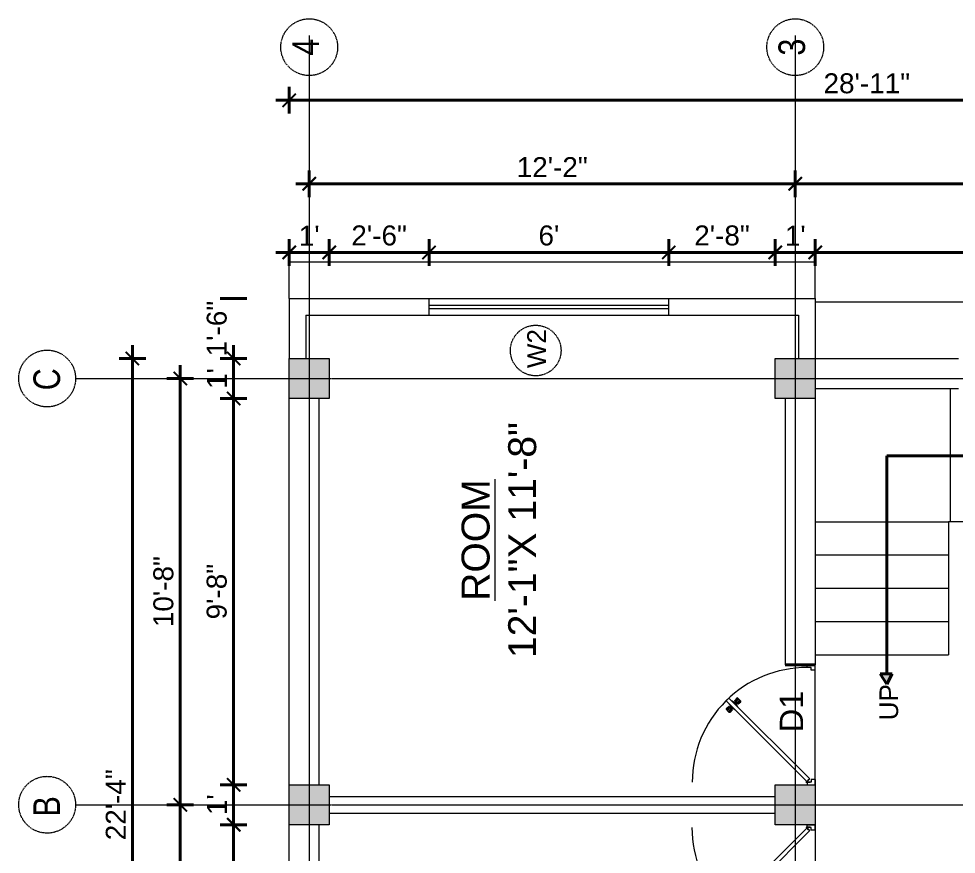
# Model space of a CAD drawing. Header units: inches. Extents: x 141029 to 166402, y -23568 to -18036.
# Drawn here: x 164742.2 to 165023.8, y -21849.7 to -21598.8 of the extents above; entities that cross this region are included whole.
import ezdxf

# ---------------------------------------------------------------- set-up
doc = ezdxf.new("R2010")
doc.units = ezdxf.units.IN
doc.header["$LTSCALE"] = 0.5
doc.header["$MEASUREMENT"] = 0
doc.header["$PDMODE"] = 66
doc.linetypes.add('CENTER', pattern=[2, 1.25, -0.25, 0.25, -0.25])
for name, color, linetype, lineweight in [('Annotate-Lite.w', 177, 'Continuous', 9), ('Annotations-Bold.w', 177, 'Continuous', 13), ('DOOR & WIN', 1, 'Continuous', 25), ('PUERTAS', 7, 'Continuous', 9), ('TEXT', 220, 'Continuous', 9), ('wall', 1, 'Continuous', 40)]:
    doc.layers.add(name, color=color, linetype=linetype, lineweight=lineweight)
doc.styles.add('ARAIL', font='ARIALN.TTF')
doc.styles.add('DIMTEXT', font='arial.ttf', dxfattribs={"height": 6})
doc.styles.add('gaurav', font='arial.ttf')
doc.styles.get("Standard").update_dxf_attribs({"font": 'arial.ttf'})
doc.dimstyles.new('1 by 96', dxfattribs={"dimtxt": 6, "dimasz": 4, "dimexe": 4, "dimexo": 4, "dimgap": 2, "dimtad": 1, "dimdec": 0, "dimzin": 0, "dimdsep": 46, "dimlunit": 4, "dimtxsty": 'Standard', "dimblk": 'ARCHTICK', "dimcen": 0, "dimdle": 4, "dimadec": 0, "dimazin": 0, "dimtfac": 1, "dimtdec": 0, "dimtix": 1, "dimtofl": 0, "dimtmove": 1, "dimatfit": 3, "dimldrblk": 'ARCHTICK', "dimfxl": 4, "dimfxlon": 1, "dimtolj": 1, "dimtzin": 0, "dimlwd": -1, "dimlwe": -1, "dimarcsym": 0})

# ---------------------------------------------------------------- blocks, each defined once
blk = doc.blocks.new('3ft')
at = {"layer": 'PUERTAS', "color": 6}
for p, q in [((1.01, 2.52), (25.23, 26.74)), ((26.05, 25.92), (1.77, 1.64)), ((26.05, 25.92), (25.23, 26.74)), ((0, 2.4), (0, 0)), ((0.72, 2.4), (0, 2.4)), ((1.6, 0), (0, 0)), ((0.72, 1.52), (0.72, 2.44)), ((0.8, 1.52), (0.72, 1.52)), ((0.8, 1.52), (0.8, 2.41)), ((0.8, 1.2), (0.8, 1.52)), ((1.6, 1.2), (0.8, 1.2)), ((1.57, 1.84), (0.94, 2.47)), ((1.63, 1.89), (0.97, 2.55)), ((1.63, 1.89), (1.57, 1.84)), ((1.77, 1.64), (1.57, 1.84)), ((1.6, 0), (1.6, 1.2)), ((34.4, 0), (34.4, 1.2)), ((34.4, 1.2), (35.2, 1.2)), ((34.4, 0), (36, 0)), ((35.2, 1.2), (35.2, 2.4)), ((35.2, 2.4), (36, 2.4)), ((36, 0), (36, 2.4))]:
    blk.add_line(p, q, dxfattribs=at)
at = {"layer": 'PUERTAS', "color": 8}
for p, q in [((22.57, 24.94), (21.65, 25.68)), ((22.63, 24.99), (21.69, 25.75)), ((22.74, 25.1), (21.84, 25.9)), ((22.13, 26.28), (21.98, 26.13)), ((22.88, 25.24), (22.01, 26.06)), ((22.13, 26.28), (22.27, 26.42)), ((22.29, 26.41), (22.27, 26.42)), ((23.16, 25.52), (22.34, 26.39)), ((23.3, 25.66), (22.5, 26.56)), ((23.41, 25.77), (22.65, 26.71)), ((23.46, 25.83), (22.72, 26.75)), ((23.28, 25.3), (23.17, 25.41)), ((23.36, 25.37), (23.25, 25.49)), ((23.41, 25.43), (23.3, 25.54)), ((23.44, 25.45), (23.33, 25.56)), ((23.87, 25.49), (23.49, 25.3)), ((24.08, 25.71), (23.57, 25.38)), ((22.69, 24.32), (23.02, 24.83)), ((22.95, 24.96), (22.84, 25.07)), ((22.98, 24.99), (22.86, 25.1)), ((23.03, 25.04), (22.91, 25.15)), ((22.91, 24.53), (23.1, 24.91)), ((23.11, 25.12), (22.99, 25.23)), ((23.13, 24.76), (23.18, 24.99)), ((23.31, 24.94), (23.28, 25.08)), ((23.46, 25.09), (23.32, 25.13)), ((23.64, 25.27), (23.41, 25.22)), ((23.63, 23.38), (24.14, 23.72)), ((23.84, 23.6), (24.22, 23.79)), ((24.07, 23.82), (24.3, 23.88)), ((24.25, 24), (24.39, 23.97)), ((24.25, 23.26), (24.99, 22.34)), ((24.27, 23.64), (24.38, 23.53)), ((24.3, 23.67), (24.41, 23.56)), ((24.3, 23.32), (25.06, 22.38)), ((24.35, 23.72), (24.46, 23.61)), ((24.4, 24.15), (24.43, 24.01)), ((24.41, 23.43), (25.2, 22.53)), ((24.43, 23.8), (24.54, 23.69)), ((24.58, 24.33), (24.52, 24.1)), ((24.55, 23.57), (25.37, 22.7)), ((24.6, 23.97), (24.72, 23.86)), ((24.8, 24.56), (24.61, 24.18)), ((25.02, 24.77), (24.68, 24.26)), ((24.68, 24.05), (24.79, 23.94)), ((24.73, 24.1), (24.85, 23.99)), ((24.76, 24.13), (24.87, 24.02)), ((24.83, 23.85), (25.7, 23.03)), ((24.97, 23.99), (25.87, 23.2)), ((25.08, 24.1), (26.02, 23.34)), ((25.14, 24.15), (26.06, 23.41)), ((25.58, 22.82), (25.43, 22.67)), ((25.58, 22.82), (25.73, 22.97)), ((25.72, 22.98), (25.73, 22.97)), ((0, 0), (36, 0))]:
    blk.add_line(p, q, dxfattribs=at)
at = {"layer": 'PUERTAS', "color": 1}
for p, q in [((21.67, 25.73), (22.17, 26.23)), ((22.49, 24.95), (21.67, 25.61)), ((21.7, 25.82), (22.14, 26.26)), ((21.73, 25.79), (21.7, 25.82)), ((22.58, 26.7), (22.14, 26.26)), ((22.67, 26.73), (22.17, 26.23)), ((22.61, 26.67), (22.58, 26.7)), ((22.6, 24.96), (23.02, 25.38)), ((23.45, 25.91), (22.79, 26.73)), ((23.44, 25.81), (23.02, 25.38)), ((23.34, 25.58), (23.08, 25.32)), ((23.46, 25.47), (23.19, 25.21)), ((23.33, 25.7), (23.34, 25.69)), ((23.45, 25.46), (23.33, 25.57)), ((23.57, 25.47), (23.57, 25.47)), ((24.15, 25.79), (23.68, 25.48)), ((23.68, 25.48), (23.68, 25.48)), ((24.27, 25.78), (24.26, 25.79)), ((22.61, 24.25), (22.92, 24.72)), ((22.62, 24.13), (22.61, 24.14)), ((22.7, 25.07), (22.71, 25.06)), ((22.82, 25.06), (23.08, 25.32)), ((22.94, 24.95), (22.83, 25.07)), ((22.92, 24.72), (22.92, 24.72)), ((22.93, 24.94), (23.19, 25.21)), ((22.93, 24.84), (22.93, 24.83)), ((23.44, 23.31), (23.45, 23.3)), ((23.56, 23.3), (24.03, 23.61)), ((24.03, 23.61), (24.03, 23.62)), ((24.14, 23.62), (24.14, 23.62)), ((24.25, 23.62), (24.51, 23.89)), ((24.26, 23.29), (24.69, 23.71)), ((24.26, 23.63), (24.37, 23.52)), ((24.26, 23.18), (24.92, 22.37)), ((24.37, 23.52), (24.63, 23.77)), ((24.37, 23.4), (24.37, 23.4)), ((24.78, 24.15), (24.51, 23.89)), ((24.89, 24.03), (24.63, 23.77)), ((25.11, 24.14), (24.69, 23.71)), ((24.77, 24.14), (24.88, 24.03)), ((24.79, 24.38), (24.78, 24.37)), ((24.78, 24.26), (24.78, 24.26)), ((25.1, 24.84), (24.79, 24.38)), ((25, 24.03), (25, 24.03)), ((25.04, 22.36), (25.54, 22.86)), ((25.09, 24.96), (25.1, 24.95)), ((25.13, 22.39), (25.57, 22.83)), ((25.22, 24.14), (26.03, 23.48)), ((26.04, 23.37), (25.54, 22.86)), ((26.01, 23.27), (25.57, 22.83)), ((25.98, 23.3), (26.01, 23.27)), ((25.1, 22.42), (25.13, 22.39))]:
    blk.add_line(p, q, dxfattribs=at)
at = {"layer": 'PUERTAS', "color": 2}
for p, q in [((21.99, 26.11), (21.98, 26.13)), ((25.42, 22.68), (25.43, 22.67))]:
    blk.add_line(p, q, dxfattribs=at)
at = {"layer": 'PUERTAS', "color": 6}
for radius in [0.155, 0.0752]:
    blk.add_circle((0.82, 2.56), radius, dxfattribs=at)
blk.add_arc((0.82, 2.56), 34.38, 359.7285, 90.0333, dxfattribs=at)
at = {"layer": 'PUERTAS', "color": 1}
for centre, start, end in [((22.73, 26.68), 38.9236, 135), ((23.28, 25.63), 315, 45), ((23.39, 25.86), 315, 38.9236), ((23.51, 25.41), 50.2572, 135), ((23.62, 25.53), 230.2572, 315), ((24.2, 25.73), 45, 135), ((22.54, 25.01), 231.0764, 315), ((22.67, 24.2), 135, 225), ((22.77, 25.12), 225, 315), ((22.99, 24.89), 135, 219.7428), ((22.87, 24.78), 315, 39.7428), ((23.51, 23.36), 225, 315), ((24.09, 23.56), 50.2572, 135), ((24.2, 23.68), 230.2572, 315), ((24.32, 23.23), 135, 218.9236), ((24.42, 23.46), 135, 225), ((24.84, 24.31), 135, 219.7428), ((24.72, 24.21), 315, 39.7428), ((24.94, 23.98), 45, 135), ((25.04, 24.89), 315, 45), ((25.17, 24.08), 51.0764, 135), ((25.98, 23.42), 315, 51.0764), ((24.98, 22.42), 218.9236, 315)]:
    blk.add_arc(centre, 0.08, start, end, dxfattribs=at)
blk = doc.blocks.new('*U213')
at = {"color": 3, "xscale": -1}
blk.add_blockref('3ft', (42, 0), dxfattribs=at)
blk = doc.blocks.new('_ArchTick')
at = {"color": 0, "linetype": 'ByBlock', "const_width": 0.15}
blk.add_lwpolyline([(-0.5, -0.5), (0.5, 0.5)], dxfattribs=at)
blk = doc.blocks.new('*D609')
at = {"layer": 'Defpoints', "color": 0, "transparency": 16777216}
for p in [(164806.73, -21840.81), (164823.43, -21840.81), (164823.43, -21956.81)]:
    blk.add_point(p, dxfattribs=at)
at = {"layer": 'wall', "color": 0, "transparency": 16777216}
for p, q in [((164806.73, -21960.81), (164806.73, -21836.81)), ((164810.73, -21840.81), (164802.73, -21840.81)), ((164810.73, -21956.81), (164802.73, -21956.81))]:
    blk.add_line(p, q, dxfattribs=at)
at = {"layer": 'wall', "color": 0, "transparency": 16777216, "xscale": 4, "yscale": 4, "zscale": 4}
for p, rotation in [((164806.73, -21840.81), 90), ((164806.73, -21956.81), 270)]:
    blk.add_blockref('_ArchTick', p, dxfattribs=dict(at, rotation=rotation))
at = {"layer": 'wall', "color": 0, "transparency": 16777216, "insert": (164801.67, -21898.81), "char_height": 6, "attachment_point": 5, "rotation": 90}
blk.add_mtext('\\A1;9\'-8"', dxfattribs=at)
blk = doc.blocks.new('*D610')
at = {"layer": 'Defpoints', "color": 0, "transparency": 16777216}
for p in [(164806.73, -21828.81), (164823.43, -21828.81), (164823.43, -21840.81)]:
    blk.add_point(p, dxfattribs=at)
at = {"layer": 'wall', "color": 0, "transparency": 16777216}
for p, q in [((164806.73, -21844.81), (164806.73, -21824.81)), ((164810.73, -21828.81), (164802.73, -21828.81)), ((164810.73, -21840.81), (164802.73, -21840.81))]:
    blk.add_line(p, q, dxfattribs=at)
at = {"layer": 'wall', "color": 0, "transparency": 16777216, "xscale": 4, "yscale": 4, "zscale": 4}
for p, rotation in [((164806.73, -21828.81), 90), ((164806.73, -21840.81), 270)]:
    blk.add_blockref('_ArchTick', p, dxfattribs=dict(at, rotation=rotation))
at = {"layer": 'wall', "color": 0, "transparency": 16777216, "insert": (164801.72, -21834.81), "char_height": 6, "attachment_point": 5, "rotation": 90}
blk.add_mtext("\\A1;1'", dxfattribs=at)
blk = doc.blocks.new('*D611')
at = {"layer": 'Defpoints', "color": 0, "transparency": 16777216}
for p in [(164806.73, -21712.81), (164823.43, -21712.81), (164823.43, -21828.81)]:
    blk.add_point(p, dxfattribs=at)
at = {"layer": 'wall', "color": 0, "transparency": 16777216}
for p, q in [((164806.73, -21832.81), (164806.73, -21708.81)), ((164810.73, -21712.81), (164802.73, -21712.81)), ((164810.73, -21828.81), (164802.73, -21828.81))]:
    blk.add_line(p, q, dxfattribs=at)
at = {"layer": 'wall', "color": 0, "transparency": 16777216, "xscale": 4, "yscale": 4, "zscale": 4}
for p, rotation in [((164806.73, -21712.81), 90), ((164806.73, -21828.81), 270)]:
    blk.add_blockref('_ArchTick', p, dxfattribs=dict(at, rotation=rotation))
at = {"layer": 'wall', "color": 0, "transparency": 16777216, "insert": (164801.67, -21770.81), "char_height": 6, "attachment_point": 5, "rotation": 90}
blk.add_mtext('\\A1;9\'-8"', dxfattribs=at)
blk = doc.blocks.new('*D612')
at = {"layer": 'Defpoints', "color": 0, "transparency": 16777216}
for p in [(164806.73, -21700.81), (164823.43, -21700.81), (164823.43, -21712.81)]:
    blk.add_point(p, dxfattribs=at)
at = {"layer": 'wall', "color": 0, "transparency": 16777216}
for p, q in [((164806.73, -21716.81), (164806.73, -21696.81)), ((164810.73, -21700.81), (164802.73, -21700.81)), ((164810.73, -21712.81), (164802.73, -21712.81))]:
    blk.add_line(p, q, dxfattribs=at)
at = {"layer": 'wall', "color": 0, "transparency": 16777216, "xscale": 4, "yscale": 4, "zscale": 4}
for p, rotation in [((164806.73, -21700.81), 90), ((164806.73, -21712.81), 270)]:
    blk.add_blockref('_ArchTick', p, dxfattribs=dict(at, rotation=rotation))
at = {"layer": 'wall', "color": 0, "transparency": 16777216, "insert": (164801.72, -21706.81), "char_height": 6, "attachment_point": 5, "rotation": 90}
blk.add_mtext("\\A1;1'", dxfattribs=at)
blk = doc.blocks.new('*D613')
at = {"layer": 'Defpoints', "color": 0, "transparency": 16777216}
for p in [(164790.71, -21834.81), (164823.43, -21834.81), (164823.43, -21962.81)]:
    blk.add_point(p, dxfattribs=at)
at = {"layer": 'wall', "color": 0, "transparency": 16777216}
for p, q in [((164790.71, -21966.81), (164790.71, -21830.81)), ((164794.71, -21834.81), (164786.71, -21834.81)), ((164794.71, -21962.81), (164786.71, -21962.81))]:
    blk.add_line(p, q, dxfattribs=at)
at = {"layer": 'wall', "color": 0, "transparency": 16777216, "xscale": 4, "yscale": 4, "zscale": 4}
for p, rotation in [((164790.71, -21834.81), 90), ((164790.71, -21962.81), 270)]:
    blk.add_blockref('_ArchTick', p, dxfattribs=dict(at, rotation=rotation))
at = {"layer": 'wall', "color": 0, "transparency": 16777216, "insert": (164785.65, -21898.81), "char_height": 6, "attachment_point": 5, "rotation": 90}
blk.add_mtext('\\A1;10\'-8"', dxfattribs=at)
blk = doc.blocks.new('*D614')
at = {"layer": 'Defpoints', "color": 0, "transparency": 16777216}
for p in [(164790.71, -21706.81), (164823.43, -21706.81), (164823.43, -21834.81)]:
    blk.add_point(p, dxfattribs=at)
at = {"layer": 'wall', "color": 0, "transparency": 16777216}
for p, q in [((164790.71, -21838.81), (164790.71, -21702.81)), ((164794.71, -21706.81), (164786.71, -21706.81)), ((164794.71, -21834.81), (164786.71, -21834.81))]:
    blk.add_line(p, q, dxfattribs=at)
at = {"layer": 'wall', "color": 0, "transparency": 16777216, "xscale": 4, "yscale": 4, "zscale": 4}
for p, rotation in [((164790.71, -21706.81), 90), ((164790.71, -21834.81), 270)]:
    blk.add_blockref('_ArchTick', p, dxfattribs=dict(at, rotation=rotation))
at = {"layer": 'wall', "color": 0, "transparency": 16777216, "insert": (164785.65, -21770.81), "char_height": 6, "attachment_point": 5, "rotation": 90}
blk.add_mtext('\\A1;10\'-8"', dxfattribs=at)
blk = doc.blocks.new('*D615')
at = {"layer": 'Defpoints', "color": 0, "transparency": 16777216}
for p in [(164776.33, -21700.81), (164823.43, -21700.81), (164823.43, -21968.81)]:
    blk.add_point(p, dxfattribs=at)
at = {"layer": 'wall', "color": 0, "transparency": 16777216}
for p, q in [((164776.33, -21972.81), (164776.33, -21696.81)), ((164780.33, -21700.81), (164772.33, -21700.81)), ((164780.33, -21968.81), (164772.33, -21968.81))]:
    blk.add_line(p, q, dxfattribs=at)
at = {"layer": 'wall', "color": 0, "transparency": 16777216, "xscale": 4, "yscale": 4, "zscale": 4}
for p, rotation in [((164776.33, -21700.81), 90), ((164776.33, -21968.81), 270)]:
    blk.add_blockref('_ArchTick', p, dxfattribs=dict(at, rotation=rotation))
at = {"layer": 'wall', "color": 0, "transparency": 16777216, "insert": (164771.32, -21834.81), "char_height": 6, "attachment_point": 5, "rotation": 90}
blk.add_mtext('\\A1;22\'-4"', dxfattribs=at)
blk = doc.blocks.new('*D629')
at = {"layer": 'Defpoints', "color": 0, "transparency": 16777216}
for p in [(164835.43, -21668.94), (164823.43, -21700.81), (164835.43, -21700.81)]:
    blk.add_point(p, dxfattribs=at)
at = {"layer": 'wall', "color": 0, "transparency": 16777216}
for p, q in [((164823.43, -21672.94), (164823.43, -21664.94)), ((164835.43, -21672.94), (164835.43, -21664.94)), ((164819.43, -21668.94), (164839.43, -21668.94))]:
    blk.add_line(p, q, dxfattribs=at)
at = {"layer": 'wall', "color": 0, "transparency": 16777216, "xscale": 4, "yscale": 4, "zscale": 4, "rotation": 180}
blk.add_blockref('_ArchTick', (164823.43, -21668.94), dxfattribs=at)
at = {"layer": 'wall', "color": 0, "transparency": 16777216, "xscale": 4, "yscale": 4, "zscale": 4}
blk.add_blockref('_ArchTick', (164835.43, -21668.94), dxfattribs=at)
at = {"layer": 'wall', "color": 0, "transparency": 16777216, "insert": (164829.43, -21663.93), "char_height": 6, "attachment_point": 5}
blk.add_mtext("\\A1;1'", dxfattribs=at)
blk = doc.blocks.new('*D630')
at = {"layer": 'Defpoints', "color": 0, "transparency": 16777216}
for p in [(164865.43, -21668.94), (164835.43, -21700.81), (164865.43, -21700.81)]:
    blk.add_point(p, dxfattribs=at)
at = {"layer": 'wall', "color": 0, "transparency": 16777216}
for p, q in [((164835.43, -21672.94), (164835.43, -21664.94)), ((164865.43, -21672.94), (164865.43, -21664.94)), ((164831.43, -21668.94), (164869.43, -21668.94))]:
    blk.add_line(p, q, dxfattribs=at)
at = {"layer": 'wall', "color": 0, "transparency": 16777216, "xscale": 4, "yscale": 4, "zscale": 4, "rotation": 180}
blk.add_blockref('_ArchTick', (164835.43, -21668.94), dxfattribs=at)
at = {"layer": 'wall', "color": 0, "transparency": 16777216, "xscale": 4, "yscale": 4, "zscale": 4}
blk.add_blockref('_ArchTick', (164865.43, -21668.94), dxfattribs=at)
at = {"layer": 'wall', "color": 0, "transparency": 16777216, "insert": (164850.43, -21663.88), "char_height": 6, "attachment_point": 5}
blk.add_mtext('\\A1;2\'-6"', dxfattribs=at)
blk = doc.blocks.new('*D631')
at = {"layer": 'Defpoints', "color": 0, "transparency": 16777216}
for p in [(164937.43, -21668.94), (164865.43, -21700.81), (164937.43, -21700.81)]:
    blk.add_point(p, dxfattribs=at)
at = {"layer": 'wall', "color": 0, "transparency": 16777216}
for p, q in [((164865.43, -21672.94), (164865.43, -21664.94)), ((164937.43, -21672.94), (164937.43, -21664.94)), ((164861.43, -21668.94), (164941.43, -21668.94))]:
    blk.add_line(p, q, dxfattribs=at)
at = {"layer": 'wall', "color": 0, "transparency": 16777216, "xscale": 4, "yscale": 4, "zscale": 4, "rotation": 180}
blk.add_blockref('_ArchTick', (164865.43, -21668.94), dxfattribs=at)
at = {"layer": 'wall', "color": 0, "transparency": 16777216, "xscale": 4, "yscale": 4, "zscale": 4}
blk.add_blockref('_ArchTick', (164937.43, -21668.94), dxfattribs=at)
at = {"layer": 'wall', "color": 0, "transparency": 16777216, "insert": (164901.43, -21663.88), "char_height": 6, "attachment_point": 5}
blk.add_mtext("\\A1;6'", dxfattribs=at)
blk = doc.blocks.new('*D632')
at = {"layer": 'Defpoints', "color": 0, "transparency": 16777216}
for p in [(164969.43, -21668.94), (164937.43, -21700.81), (164969.43, -21700.81)]:
    blk.add_point(p, dxfattribs=at)
at = {"layer": 'wall', "color": 0, "transparency": 16777216}
for p, q in [((164937.43, -21672.94), (164937.43, -21664.94)), ((164969.43, -21672.94), (164969.43, -21664.94)), ((164933.43, -21668.94), (164973.43, -21668.94))]:
    blk.add_line(p, q, dxfattribs=at)
at = {"layer": 'wall', "color": 0, "transparency": 16777216, "xscale": 4, "yscale": 4, "zscale": 4, "rotation": 180}
blk.add_blockref('_ArchTick', (164937.43, -21668.94), dxfattribs=at)
at = {"layer": 'wall', "color": 0, "transparency": 16777216, "xscale": 4, "yscale": 4, "zscale": 4}
blk.add_blockref('_ArchTick', (164969.43, -21668.94), dxfattribs=at)
at = {"layer": 'wall', "color": 0, "transparency": 16777216, "insert": (164953.43, -21663.88), "char_height": 6, "attachment_point": 5}
blk.add_mtext('\\A1;2\'-8"', dxfattribs=at)
blk = doc.blocks.new('*D633')
at = {"layer": 'Defpoints', "color": 0, "transparency": 16777216}
for p in [(164981.43, -21668.94), (164969.43, -21700.81), (164981.43, -21700.81)]:
    blk.add_point(p, dxfattribs=at)
at = {"layer": 'wall', "color": 0, "transparency": 16777216}
for p, q in [((164969.43, -21672.94), (164969.43, -21664.94)), ((164981.43, -21672.94), (164981.43, -21664.94)), ((164965.43, -21668.94), (164985.43, -21668.94))]:
    blk.add_line(p, q, dxfattribs=at)
at = {"layer": 'wall', "color": 0, "transparency": 16777216, "xscale": 4, "yscale": 4, "zscale": 4, "rotation": 180}
blk.add_blockref('_ArchTick', (164969.43, -21668.94), dxfattribs=at)
at = {"layer": 'wall', "color": 0, "transparency": 16777216, "xscale": 4, "yscale": 4, "zscale": 4}
blk.add_blockref('_ArchTick', (164981.43, -21668.94), dxfattribs=at)
at = {"layer": 'wall', "color": 0, "transparency": 16777216, "insert": (164975.43, -21663.93), "char_height": 6, "attachment_point": 5}
blk.add_mtext("\\A1;1'", dxfattribs=at)
blk = doc.blocks.new('*D634')
at = {"layer": 'Defpoints', "color": 0, "transparency": 16777216}
for p in [(165099.43, -21668.94), (164981.43, -21700.81), (165099.43, -21700.81)]:
    blk.add_point(p, dxfattribs=at)
at = {"layer": 'wall', "color": 0, "transparency": 16777216}
for p, q in [((164981.43, -21672.94), (164981.43, -21664.94)), ((165099.43, -21672.94), (165099.43, -21664.94)), ((164977.43, -21668.94), (165103.43, -21668.94))]:
    blk.add_line(p, q, dxfattribs=at)
at = {"layer": 'wall', "color": 0, "transparency": 16777216, "xscale": 4, "yscale": 4, "zscale": 4, "rotation": 180}
blk.add_blockref('_ArchTick', (164981.43, -21668.94), dxfattribs=at)
at = {"layer": 'wall', "color": 0, "transparency": 16777216, "xscale": 4, "yscale": 4, "zscale": 4}
blk.add_blockref('_ArchTick', (165099.43, -21668.94), dxfattribs=at)
at = {"layer": 'wall', "color": 0, "transparency": 16777216, "insert": (165040.43, -21663.88), "char_height": 6, "attachment_point": 5}
blk.add_mtext('\\A1;9\'-10"', dxfattribs=at)
blk = doc.blocks.new('*D636')
at = {"layer": 'Defpoints', "color": 0, "transparency": 16777216}
for p in [(164975.43, -21648.34), (164829.43, -21700.81), (164975.43, -21700.81)]:
    blk.add_point(p, dxfattribs=at)
at = {"layer": 'wall', "color": 0, "transparency": 16777216}
for p, q in [((164829.43, -21652.34), (164829.43, -21644.34)), ((164975.43, -21652.34), (164975.43, -21644.34)), ((164825.43, -21648.34), (164979.43, -21648.34))]:
    blk.add_line(p, q, dxfattribs=at)
at = {"layer": 'wall', "color": 0, "transparency": 16777216, "xscale": 4, "yscale": 4, "zscale": 4, "rotation": 180}
blk.add_blockref('_ArchTick', (164829.43, -21648.34), dxfattribs=at)
at = {"layer": 'wall', "color": 0, "transparency": 16777216, "xscale": 4, "yscale": 4, "zscale": 4}
blk.add_blockref('_ArchTick', (164975.43, -21648.34), dxfattribs=at)
at = {"layer": 'wall', "color": 0, "transparency": 16777216, "insert": (164902.43, -21643.33), "char_height": 6, "attachment_point": 5}
blk.add_mtext('\\A1;12\'-2"', dxfattribs=at)
blk = doc.blocks.new('*D637')
at = {"layer": 'Defpoints', "color": 0, "transparency": 16777216}
for p in [(165105.43, -21648.34), (164975.43, -21700.81), (165105.43, -21700.81)]:
    blk.add_point(p, dxfattribs=at)
at = {"layer": 'wall', "color": 0, "transparency": 16777216}
for p, q in [((164975.43, -21652.34), (164975.43, -21644.34)), ((165105.43, -21652.34), (165105.43, -21644.34)), ((164971.43, -21648.34), (165109.43, -21648.34))]:
    blk.add_line(p, q, dxfattribs=at)
at = {"layer": 'wall', "color": 0, "transparency": 16777216, "xscale": 4, "yscale": 4, "zscale": 4, "rotation": 180}
blk.add_blockref('_ArchTick', (164975.43, -21648.34), dxfattribs=at)
at = {"layer": 'wall', "color": 0, "transparency": 16777216, "xscale": 4, "yscale": 4, "zscale": 4}
blk.add_blockref('_ArchTick', (165105.43, -21648.34), dxfattribs=at)
at = {"layer": 'wall', "color": 0, "transparency": 16777216, "insert": (165040.43, -21643.28), "char_height": 6, "attachment_point": 5}
blk.add_mtext('\\A1;10\'-10"', dxfattribs=at)
blk = doc.blocks.new('*D639')
at = {"layer": 'Defpoints', "color": 0, "transparency": 16777216}
for p in [(164823.43, -21623.26), (164823.43, -21828.81), (165170.43, -21828.81)]:
    blk.add_point(p, dxfattribs=at)
at = {"layer": 'wall', "color": 0, "transparency": 16777216}
for p, q in [((164823.43, -21627.26), (164823.43, -21619.26)), ((165170.43, -21627.26), (165170.43, -21619.26)), ((165174.43, -21623.26), (164819.43, -21623.26))]:
    blk.add_line(p, q, dxfattribs=at)
at = {"layer": 'wall', "color": 0, "transparency": 16777216, "xscale": 4, "yscale": 4, "zscale": 4, "rotation": 180}
blk.add_blockref('_ArchTick', (164823.43, -21623.26), dxfattribs=at)
at = {"layer": 'wall', "color": 0, "transparency": 16777216, "xscale": 4, "yscale": 4, "zscale": 4}
blk.add_blockref('_ArchTick', (165170.43, -21623.26), dxfattribs=at)
at = {"layer": 'wall', "color": 0, "transparency": 16777216, "insert": (164996.93, -21618.19), "char_height": 6, "attachment_point": 5}
blk.add_mtext('\\A1;28\'-11"', dxfattribs=at)
blk = doc.blocks.new('*D650')
at = {"layer": 'Defpoints', "color": 0, "transparency": 16777216}
for p in [(164806.73, -21682.81), (164823.43, -21682.81), (164823.43, -21700.81)]:
    blk.add_point(p, dxfattribs=at)
at = {"layer": 'wall', "color": 0, "transparency": 16777216}
for p, q in [((164810.73, -21682.81), (164802.73, -21682.81)), ((164810.73, -21700.81), (164802.73, -21700.81))]:
    blk.add_line(p, q, dxfattribs=at)
at = {"layer": 'wall', "color": 0, "transparency": 16777216, "insert": (164801.67, -21691.81), "char_height": 6, "attachment_point": 5, "rotation": 90}
blk.add_mtext('\\A1;1\'-6"', dxfattribs=at)

msp = doc.modelspace()

# ---------------------------------------------------------------- hatches: boundary and pattern name
at = {"layer": 'wall'}
for points in [[(164823.43, -21700.81), (164823.43, -21712.81), (164835.43, -21712.81), (164835.43, -21700.81)], [(164969.43, -21700.81), (164969.43, -21712.81), (164981.43, -21712.81), (164981.43, -21700.81)], [(165000.98, -21795.45), (165002.9, -21798.61), (165004.56, -21795.45)], [(164823.43, -21828.81), (164823.43, -21840.81), (164835.43, -21840.81), (164835.43, -21828.81)], [(164969.43, -21828.81), (164969.43, -21840.81), (164981.43, -21840.81), (164981.43, -21828.81)]]:
    msp.add_hatch(color=256, dxfattribs=at).paths.add_polyline_path(points)

# ---------------------------------------------------------------- linework, layer by layer
at = {"layer": 'Annotate-Lite.w', "color": 1}
for p, q in [((164823.43, -21671.81), (164981.43, -21671.81)), ((164823.43, -21682.81), (164823.43, -21671.81)), ((164981.43, -21682.81), (164981.43, -21671.81)), ((164823.43, -21682.81), (164865.43, -21682.81)), ((164823.43, -21682.81), (164823.43, -21700.81)), ((164937.43, -21682.81), (164981.43, -21682.81)), ((164981.43, -21682.81), (164981.43, -21687.81)), ((164981.43, -21683.81), (165150.43, -21683.81)), ((164828.43, -21687.81), (164865.43, -21687.81)), ((164828.43, -21687.81), (164828.43, -21700.81)), ((164937.43, -21687.81), (164976.43, -21687.81)), ((164976.43, -21687.81), (164976.43, -21700.81)), ((164981.43, -21687.81), (164981.43, -21700.81)), ((164823.43, -21968.81), (164823.43, -21700.81)), ((164981.43, -21700.81), (165024.43, -21700.81)), ((164981.43, -21709.81), (165024.43, -21709.81)), ((164832.43, -21828.81), (164832.43, -21712.81)), ((164972.43, -21712.81), (164972.43, -21792.81)), ((164981.43, -21712.81), (164981.43, -21792.81)), ((164832.43, -21956.81), (164832.43, -21840.81))]:
    msp.add_line(p, q, dxfattribs=at)
at = {"layer": 'Annotate-Lite.w', "color": 3}
for p, q in [((164865.43, -21682.81), (164937.43, -21682.81)), ((164865.43, -21687.81), (164865.43, -21682.81)), ((164937.43, -21687.81), (164937.43, -21682.81)), ((164865.43, -21684.81), (164937.43, -21684.81)), ((164865.43, -21685.81), (164937.43, -21685.81)), ((164865.43, -21687.81), (164937.43, -21687.81))]:
    msp.add_line(p, q, dxfattribs=at)
at = {"layer": 'Annotate-Lite.w'}
for p, q in [((164937.43, -21682.81), (164970.43, -21682.81)), ((165021.93, -21709.81), (165021.93, -21749.81)), ((164981.43, -21749.81), (165021.43, -21749.81)), ((165021.43, -21749.81), (165021.43, -21789.81)), ((165062.43, -21749.81), (165021.43, -21749.81)), ((164981.43, -21759.81), (165021.43, -21759.81)), ((164981.43, -21769.81), (165021.43, -21769.81)), ((164981.43, -21779.81), (165021.43, -21779.81)), ((164981.43, -21789.81), (165021.43, -21789.81)), ((164835.43, -21832.31), (164969.43, -21832.31)), ((164835.43, -21837.31), (164969.43, -21837.31))]:
    msp.add_line(p, q, dxfattribs=at)
for points in [[(164823.43, -21712.81), (164823.43, -21700.81), (164835.43, -21700.81), (164835.43, -21712.81)], [(164969.43, -21712.81), (164969.43, -21700.81), (164981.43, -21700.81), (164981.43, -21712.81)], [(164823.43, -21840.81), (164823.43, -21828.81), (164835.43, -21828.81), (164835.43, -21840.81)], [(164969.43, -21840.81), (164969.43, -21828.81), (164981.43, -21828.81), (164981.43, -21840.81)]]:
    msp.add_lwpolyline(points, close=True, dxfattribs=at)
at = {"layer": 'Annotations-Bold.w', "color": 0, "linetype": 'CENTER', "ltscale": 0.3}
for p, q in [((164829.43, -21603.81), (164829.43, -22068.24)), ((164975.43, -21603.81), (164975.43, -22068.24)), ((164759.25, -21706.81), (165261.48, -21706.81)), ((164759.25, -21834.81), (165261.48, -21834.81))]:
    msp.add_line(p, q, dxfattribs=at)
for centre, radius in [((164829.43, -21607.3), 8.53), ((164975.43, -21607.3), 8.53), ((164897.47, -21698.4), 7.6), ((164750.71, -21706.81), 8.53), ((164750.71, -21834.81), 8.53)]:
    msp.add_circle(centre, radius, dxfattribs=at)
at = {"layer": 'wall'}
for p, q in [((165002.9, -21730.01), (165002.9, -21795.45)), ((165002.9, -21730.01), (165081.77, -21730.01)), ((164981.43, -21792.81), (164972.43, -21792.81)), ((165002.9, -21798.61), (165000.98, -21795.45)), ((165000.98, -21795.45), (165004.56, -21795.45)), ((165004.56, -21795.45), (165002.9, -21798.61))]:
    msp.add_line(p, q, dxfattribs=at)

# ---------------------------------------------------------------- block references
at = {"layer": 'DOOR & WIN', "xscale": -1, "rotation": 90}
msp.add_blockref('*U213', (164981.43, -21786.81), dxfattribs=at)
at = {"layer": 'DOOR & WIN', "rotation": 90}
msp.add_blockref('*U213', (164981.43, -21882.81), dxfattribs=at)

# ---------------------------------------------------------------- texts
at = {"layer": 'Annotations-Bold.w', "color": 0, "linetype": 'CENTER', "ltscale": 0.3, "attachment_point": 1, "rotation": 90}
for s, width, insert, char_height, style in [('4', 6.5393, (164824.38, -21609.85), 8, 'ARAIL'), ('3', 6.5393, (164970.38, -21609.85), 8, 'ARAIL'), ('W2', 8, (164894.92, -21703.69), 5.6, 'gaurav'), ('C', 6.5393, (164746.58, -21710.35), 8, 'ARAIL'), ('UP', 8, (165000.73, -21809.45), 5.6, 'gaurav'), ('B', 6.5393, (164746.58, -21838.35), 8, 'ARAIL')]:
    msp.add_mtext_dynamic_manual_height_columns(s, width=width, gutter_width=100, heights=[0], dxfattribs=dict(at, insert=insert, char_height=char_height, style=style))
at = {"layer": 'Annotations-Bold.w', "color": 0, "linetype": 'CENTER', "ltscale": 0.3, "insert": (164875.2, -21755.33), "char_height": 8.4, "width": 77.2712, "attachment_point": 2, "rotation": 90, "style": 'gaurav'}
msp.add_mtext('{\\LROOM\\P}12\'-1"X 11\'-8"', dxfattribs=at)
at = {"layer": 'TEXT', "style": 'DIMTEXT'}
msp.add_text('D1', height=7, rotation=90, dxfattribs=at).set_placement((164977.77, -21813.05))

# ---------------------------------------------------------------- dimensions: what is measured, and where the dimension line sits
at = {"layer": 'wall'}
for base, p1, p2, angle, picture, middle in [((164823.43, -21623.26), (165170.43, -21828.81), (164823.43, -21828.81), 180, '*D639', (164996.93, -21618.19)), ((164975.43, -21648.34), (164829.43, -21700.81), (164975.43, -21700.81), 180, '*D636', (164902.43, -21643.33)), ((165105.43, -21648.34), (164975.43, -21700.81), (165105.43, -21700.81), 180, '*D637', (165040.43, -21643.28)), ((164835.43, -21668.94), (164823.43, -21700.81), (164835.43, -21700.81), 180, '*D629', (164829.43, -21663.93)), ((164865.43, -21668.94), (164835.43, -21700.81), (164865.43, -21700.81), 180, '*D630', (164850.43, -21663.88)), ((164937.43, -21668.94), (164865.43, -21700.81), (164937.43, -21700.81), 180, '*D631', (164901.43, -21663.88)), ((164969.43, -21668.94), (164937.43, -21700.81), (164969.43, -21700.81), 180, '*D632', (164953.43, -21663.88)), ((164981.43, -21668.94), (164969.43, -21700.81), (164981.43, -21700.81), 180, '*D633', (164975.43, -21663.93)), ((165099.43, -21668.94), (164981.43, -21700.81), (165099.43, -21700.81), 180, '*D634', (165040.43, -21663.88)), ((164806.73, -21682.81), (164823.43, -21700.81), (164823.43, -21682.81), 90, '*D650', (164801.67, -21691.81)), ((164776.33, -21700.81), (164823.43, -21968.81), (164823.43, -21700.81), 90, '*D615', (164771.32, -21834.81)), ((164806.73, -21700.81), (164823.43, -21712.81), (164823.43, -21700.81), 90, '*D612', (164801.72, -21706.81)), ((164790.71, -21706.81), (164823.43, -21834.81), (164823.43, -21706.81), 90, '*D614', (164785.65, -21770.81)), ((164806.73, -21712.81), (164823.43, -21828.81), (164823.43, -21712.81), 90, '*D611', (164801.67, -21770.81)), ((164806.73, -21828.81), (164823.43, -21840.81), (164823.43, -21828.81), 90, '*D610', (164801.72, -21834.81)), ((164790.71, -21834.81), (164823.43, -21962.81), (164823.43, -21834.81), 90, '*D613', (164785.65, -21898.81)), ((164806.73, -21840.81), (164823.43, -21956.81), (164823.43, -21840.81), 90, '*D609', (164801.67, -21898.81))]:
    dim = msp.add_linear_dim(base=base, p1=p1, p2=p2, angle=angle, dimstyle='1 by 96', dxfattribs=at)
    dim.commit()
    dim.dimension.update_dxf_attribs({"geometry": picture, "text_midpoint": middle})

doc.saveas('drawing.dxf')
